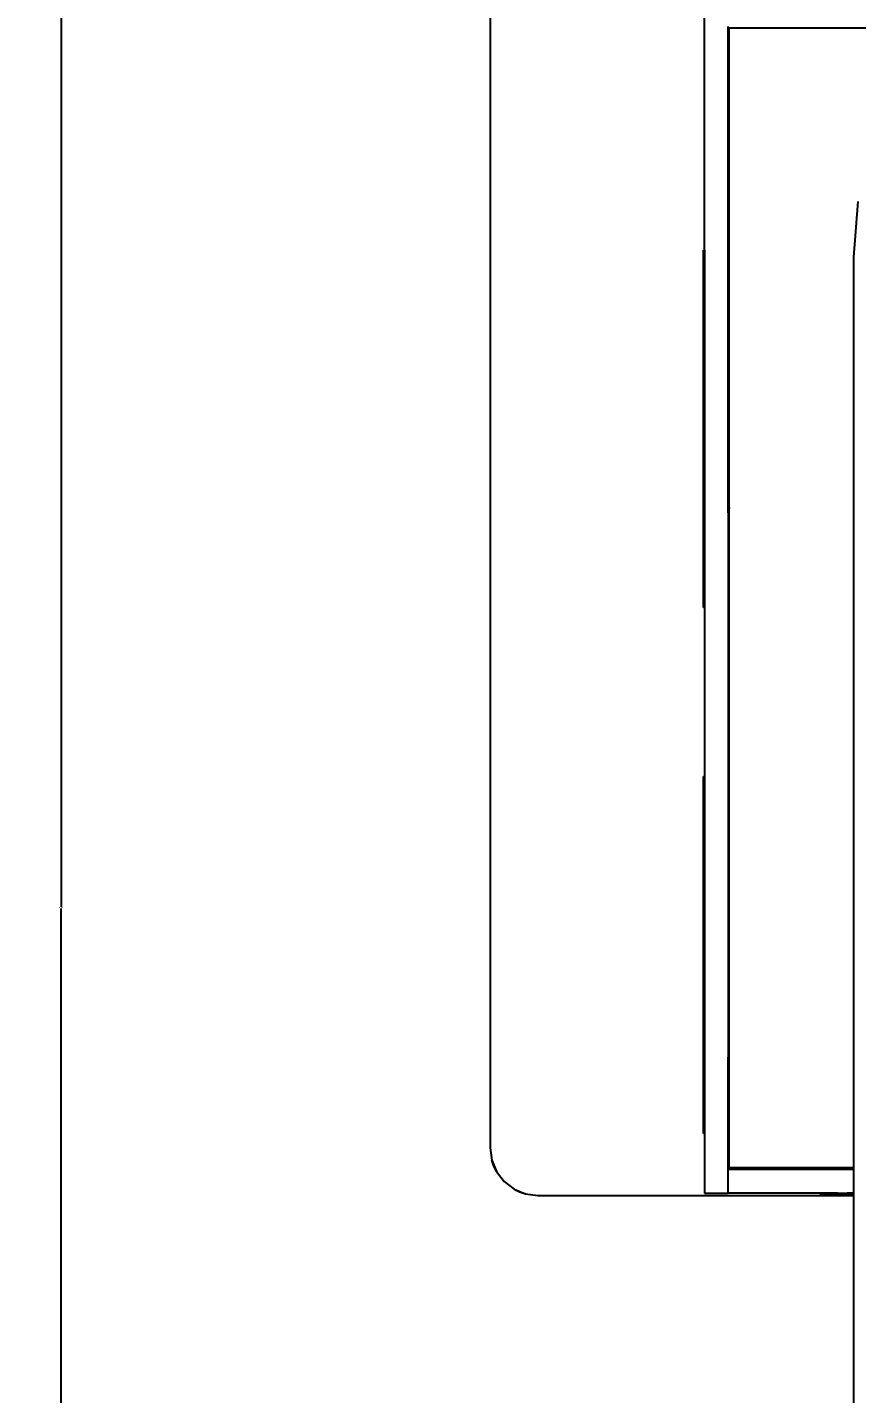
# Model space of a CAD drawing. Header units: millimetres. Extents: x -1533 to 3873, y -634 to 3374.
# Drawn here: x -995.8 to -821.5, y 2216.7 to 2503.6 of the extents above; entities that cross this region are included whole.
import ezdxf

# ---------------------------------------------------------------- set-up
doc = ezdxf.new("R2010")
doc.units = ezdxf.units.MM
doc.header["$MEASUREMENT"] = 0
doc.layers.add('DIMS', color=7, linetype='Continuous')
doc.styles.get("Standard").update_dxf_attribs({"font": 'arial.ttf'})
doc.dimstyles.new('ISO-25', dxfattribs={"dimtxt": 2.5, "dimasz": 2.5, "dimexe": 1.25, "dimexo": 0.625, "dimtad": 1, "dimtxsty": 'Standard', "dimcen": 2.5, "dimadec": 0, "dimazin": 0, "dimtfac": 1, "dimtmove": 0, "dimatfit": 3, "dimfxl": 1, "dimarcsym": 0})
doc.dimstyles.get("Standard").update_dxf_attribs({"dimtxt": 0.18, "dimasz": 0.18, "dimexe": 0.18, "dimexo": 0.0625, "dimgap": 0.09, "dimtad": 0, "dimtih": 1, "dimtoh": 1, "dimdec": 4, "dimzin": 0, "dimdsep": 46, "dimtxsty": 'Standard', "dimcen": 0.09, "dimadec": 0, "dimazin": 0, "dimtfac": 1, "dimtdec": 4, "dimtofl": 0, "dimtmove": 0, "dimatfit": 3, "dimfxl": 1, "dimtolj": 1, "dimtzin": 0, "dimarcsym": 0})

# ---------------------------------------------------------------- blocks, each defined once
blk = doc.blocks.new('*D34')
at = {"layer": 'Defpoints', "color": 0}
for p in [(-888.47, 2684.31), (-1137.56, 1953.21), (-821.67, 1953.21)]:
    blk.add_point(p, dxfattribs=at)
at = {"layer": 'DIMS', "color": 0, "lineweight": -2}
for p, q in [((-888.97, 2684.31), (-1138.06, 2684.31)), ((-1137.56, 2644.31), (-1137.56, 2387.5)), ((-1137.56, 1993.21), (-1137.56, 2269.23)), ((-822.17, 1953.21), (-1138.06, 1953.21))]:
    blk.add_line(p, q, dxfattribs=at)
at = {"layer": 'DIMS', "color": 0}
for points in [[(-1130.9, 2644.31), (-1144.23, 2644.31), (-1137.56, 2684.31)], [(-1144.23, 1993.21), (-1130.9, 1993.21), (-1137.56, 1953.21)]]:
    blk.add_solid(points, dxfattribs=at)
at = {"layer": 'DIMS', "color": 0, "insert": (-1137.56, 2328.36), "char_height": 55, "attachment_point": 5, "rotation": 90}
blk.add_mtext('73', dxfattribs=at)
blk = doc.blocks.new('*D37')
at = {"layer": 'Defpoints', "color": 0}
for p in [(-988.63, 2684.31), (-848.47, 2684.31), (-822.17, 1953.21)]:
    blk.add_point(p, dxfattribs=at)
at = {"layer": 'DIMS', "color": 0, "lineweight": -2}
for p, q in [((-848.54, 2684.31), (-988.81, 2684.31)), ((-988.63, 2684.13), (-988.63, 2318.94)), ((-988.63, 1953.39), (-988.63, 2318.58)), ((-822.24, 1953.21), (-988.81, 1953.21))]:
    blk.add_line(p, q, dxfattribs=at)
at = {"layer": 'DIMS', "color": 0}
for points in [[(-988.6, 2684.13), (-988.66, 2684.13), (-988.63, 2684.31)], [(-988.66, 1953.39), (-988.6, 1953.39), (-988.63, 1953.21)]]:
    blk.add_solid(points, dxfattribs=at)
at = {"layer": 'DIMS', "color": 0, "insert": (-988.63, 2318.76), "char_height": 0.18, "attachment_point": 5}
blk.add_mtext('\\A1;731.0991', dxfattribs=at)

msp = doc.modelspace()

# ---------------------------------------------------------------- linework, layer by layer
for p, q in [((-898.47482, 2674.30652), (-898.47482, 2268.30306)), ((-853.47482, 2456.79501), (-853.47482, 2508.80652)), ((-848.47482, 2410.32713), (-848.47482, 2503.80652)), ((-678.72482, 2503.44892), (-848.22482, 2503.44892)), ((-848.22482, 2410.32713), (-848.22482, 2503.44892)), ((-821.23904, 2467.06444), (-822.13, 2455.35268)), ((-853.62482, 2381.79501), (-853.62482, 2456.79501)), ((-853.62482, 2456.79501), (-853.47482, 2456.79501)), ((-853.47482, 2456.79501), (-853.47482, 2381.85393)), ((-822.13, 2455.35268), (-822.14706, 2264.16413)), ((-848.47482, 2409.30652), (-848.47482, 2410.32713)), ((-848.47482, 2410.32713), (-848.32483, 2410.32713)), ((-848.47482, 2404.30652), (-848.47482, 2409.30652)), ((-848.32483, 2409.30652), (-848.47482, 2409.30652)), ((-848.32483, 2410.32713), (-848.32483, 2409.30652)), ((-848.32483, 2410.32713), (-848.22482, 2410.32713)), ((-848.22482, 2409.30652), (-848.32483, 2409.30652)), ((-848.22482, 2409.30652), (-848.22482, 2410.32713)), ((-848.22482, 2404.30652), (-848.22482, 2409.30652)), ((-848.47482, 2404.30652), (-848.22482, 2404.30652)), ((-848.47482, 2402.86064), (-848.47482, 2404.30652)), ((-848.47482, 2402.86064), (-848.22482, 2402.86064)), ((-848.47482, 2401.73245), (-848.47482, 2402.86064)), ((-848.2693, 2402.69388), (-848.47482, 2401.73245)), ((-848.22482, 2402.76044), (-848.2693, 2402.69388)), ((-848.22482, 2402.86064), (-848.22482, 2404.30652)), ((-848.22482, 2402.76044), (-848.22482, 2402.86064)), ((-848.22482, 2401.66064), (-848.22482, 2402.76044)), ((-848.47482, 2401.66064), (-848.47482, 2401.73245)), ((-848.22482, 2401.66064), (-848.47482, 2401.66064)), ((-848.47482, 2401.66064), (-848.47482, 2287.33933)), ((-848.22482, 2287.33933), (-848.22482, 2401.66064)), ((-853.47482, 2381.79501), (-853.62482, 2381.79501)), ((-853.47482, 2381.85393), (-853.47482, 2381.82623)), ((-853.47482, 2381.85393), (-853.47482, 2381.79501)), ((-853.47482, 2381.82623), (-853.47482, 2381.79501)), ((-853.47482, 2381.82623), (-853.47482, 2381.75208)), ((-853.47482, 2381.79501), (-853.47482, 2381.75208)), ((-853.47482, 2381.75208), (-853.47482, 2346.30652)), ((-853.62482, 2271.30652), (-853.62482, 2346.30652)), ((-853.62482, 2346.30652), (-853.47482, 2346.30652)), ((-853.47482, 2346.30652), (-853.47482, 2271.30652)), ((-848.47482, 2287.33933), (-848.22482, 2287.33933)), ((-848.47482, 2263.80652), (-848.47482, 2287.33933)), ((-848.22482, 2264.16413), (-848.22482, 2287.33933)), ((-853.47482, 2271.30652), (-853.62482, 2271.30652)), ((-853.47482, 2271.30652), (-853.47482, 2258.80652)), ((-898.47482, 2268.30306), (-898.13409, 2265.71487)), ((-898.13409, 2265.71487), (-897.13507, 2263.30306)), ((-897.71362, 2264.47622), (-898.13409, 2265.71487)), ((-897.13507, 2263.30306), (-897.71362, 2264.47622)), ((-848.22482, 2264.16413), (-846.97482, 2264.16413)), ((-846.97482, 2264.16413), (-846.97482, 2263.80652)), ((-846.97482, 2264.16413), (-826.47481, 2264.16413)), ((-826.47481, 2264.16413), (-826.47481, 2263.80652)), ((-826.47481, 2264.16413), (-822.14706, 2264.16413)), ((-822.14706, 2264.16413), (-822.1471, 2263.80652)), ((-897.13507, 2263.30306), (-895.5459, 2261.23199)), ((-895.5459, 2261.23199), (-893.47482, 2259.6428)), ((-848.47482, 2258.80653), (-848.47482, 2263.80652)), ((-848.47482, 2263.80652), (-846.97482, 2263.80652)), ((-846.97482, 2263.80652), (-826.47481, 2263.80652)), ((-826.47481, 2263.80652), (-822.1471, 2263.80652)), ((-822.1471, 2263.80652), (-822.14754, 2258.80652)), ((-893.47482, 2259.6428), (-891.06302, 2258.64379)), ((-893.47482, 2259.6428), (-892.30167, 2259.06426)), ((-892.30167, 2259.06426), (-891.06302, 2258.64379)), ((-891.06302, 2258.64379), (-888.47482, 2258.30306)), ((-853.47482, 2258.80652), (-848.47482, 2258.80653)), ((-829.16629, 2258.80652), (-848.47482, 2258.80653)), ((-829.16629, 2258.80652), (-829.1448, 2258.58652)), ((-825.47846, 2258.80652), (-829.16629, 2258.80652)), ((-825.47117, 2258.58652), (-829.1448, 2258.58652)), ((-825.47846, 2258.80652), (-825.47117, 2258.58652)), ((-825.47846, 2258.80652), (-823.48211, 2258.80652)), ((-823.45692, 2258.58652), (-825.47117, 2258.58652)), ((-823.45692, 2258.58652), (-823.48211, 2258.80652)), ((-822.14754, 2258.80652), (-823.48211, 2258.80652)), ((-823.45692, 2258.58652), (-822.14756, 2258.58652)), ((-822.14756, 2258.58652), (-822.14759, 2258.30306)), ((-822.14754, 2258.80652), (-822.14756, 2258.58652)), ((-888.47482, 2258.30306), (-822.14759, 2258.30306)), ((-822.14759, 2258.30306), (-822.17482, 1953.20743))]:
    msp.add_line(p, q)

# ---------------------------------------------------------------- dimensions: what is measured, and where the dimension line sits
at = {"layer": 'DIMS'}
dim = msp.add_linear_dim(base=(-1137.56482, 1953.20743), p1=(-888.47482, 2684.30652), p2=(-821.67482, 1953.20743), angle=270, text='73', dimstyle='ISO-25', override={"dimtxt": 55, "dimasz": 40, "dimexe": 0.5, "dimexo": 0.5, "dimgap": 20, "dimtad": 0, "dimtih": 1, "dimtoh": 1, "dimdec": 0, "dimzin": 0, "dimadec": 2, "dimtfac": 2, "dimtdec": 1, "dimtzin": 0}, dxfattribs=at)
dim.commit()
dim.dimension.update_dxf_attribs({"geometry": '*D34', "text_midpoint": (-1137.56482, 2328.36428), "dimtype": 160, "text_rotation": 90})
dim = msp.add_linear_dim(base=(-988.62723, 2684.30652), p1=(-822.17482, 1953.20743), p2=(-848.47482, 2684.30652), angle=90, dimstyle='Standard', dxfattribs=at)
dim.commit()
dim.dimension.update_dxf_attribs({"geometry": '*D37', "text_midpoint": (-988.62723, 2318.75698)})

doc.saveas('drawing.dxf')
